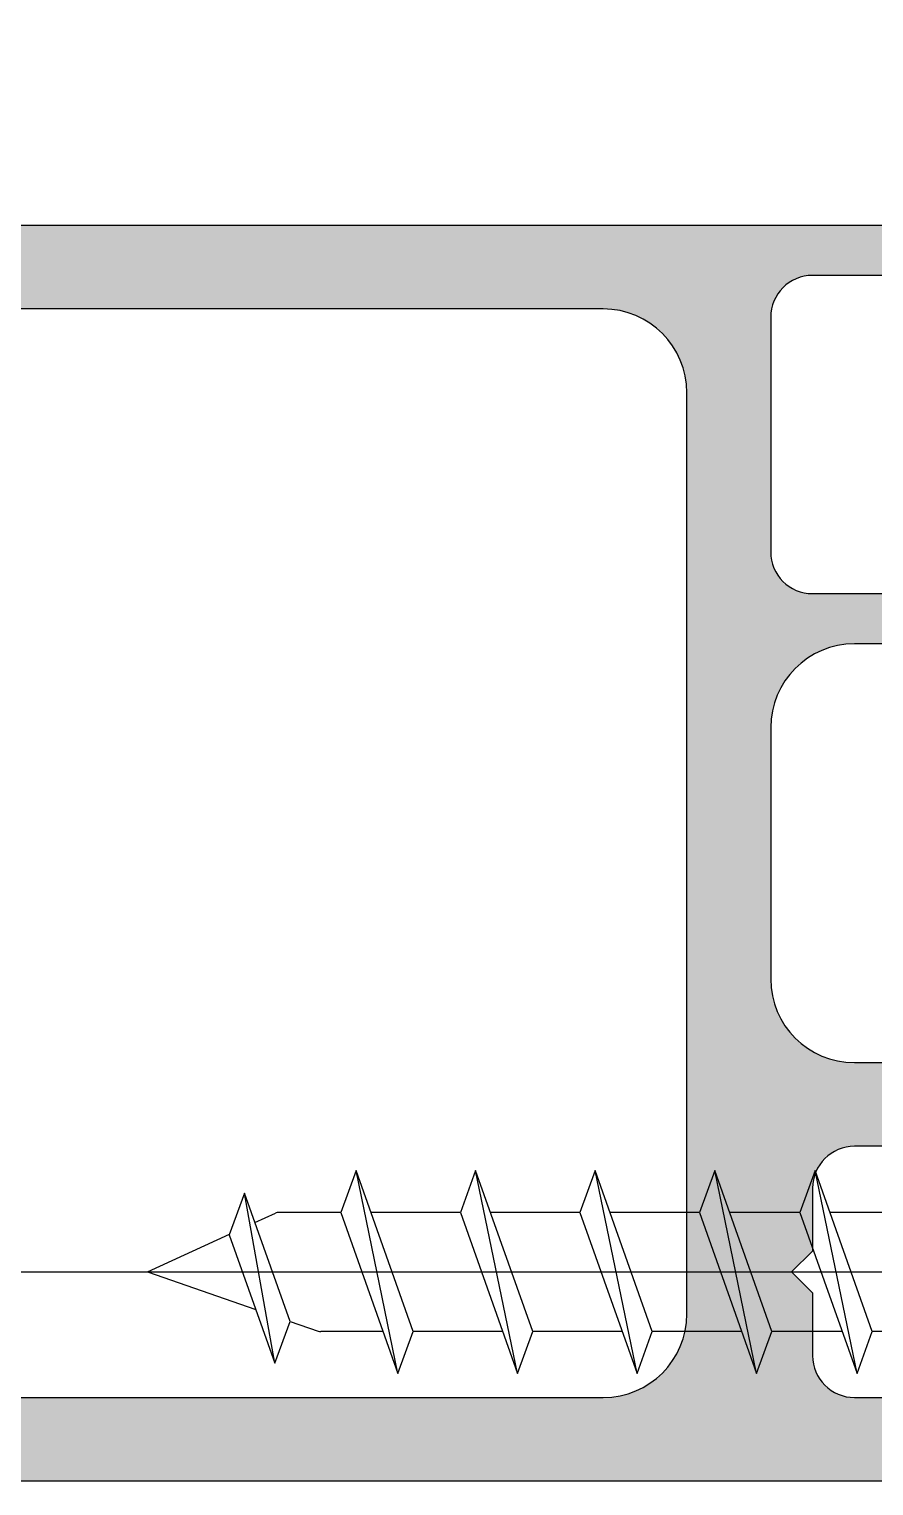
# Model space of a CAD drawing. Header units: millimetres. Extents: x 809 to 8159, y 33 to 4533.
# Drawn here: x 4978.685 to 4980.702, y 3469.058 to 3472.537 of the extents above; entities that cross this region are included whole.
import ezdxf

# ---------------------------------------------------------------- set-up
doc = ezdxf.new("R2010")
doc.units = ezdxf.units.MM
doc.linetypes.add('DASHDOT', pattern=[25.399999999999995, 12.7, -6.349999999999998, 0, -6.349999999999998])
for name, color, linetype in [('11', 11, 'Continuous'), ('EKSEN', 11, 'Continuous'), ('GORUNUS-TARAMA', 11, 'Continuous')]:
    doc.layers.add(name, color=color, linetype=linetype)

# ---------------------------------------------------------------- blocks, each defined once
blk = doc.blocks.new('ajsdfxcvzx')
h = blk.add_hatch(color=256)
edge = h.paths.add_edge_path(flags=16)
edge.add_arc((36933.01109530686, -5118.005572937525), 1.400000000000043, 180.000000000002, 225, ccw=False)
edge.add_line((36931.61109530686, -5118.005572937525), (36931.61109530686, -5117.105572937524))
edge.add_line((36931.61109530686, -5117.105572937531), (36931.41109530686, -5117.105572937531))
edge.add_arc((36931.41109530686, -5117.005572937525), 0.1, 90, 270, ccw=False)
edge.add_line((36931.41109530686, -5116.905572937527), (36931.61109530686, -5116.905572937527))
edge.add_line((36931.61109530686, -5116.905572937527), (36931.61109530686, -5115.005572937525))
edge.add_arc((36931.41109530686, -5115.005572937525), 0.2, 360, 450)
edge.add_line((36931.41109530686, -5114.805572937528), (36930.81109530686, -5114.805572937528))
edge.add_line((36930.81109530686, -5114.805572937528), (36929.81109530686, -5114.805572937528))
edge.add_line((36929.81109530686, -5114.805572937528), (36929.21109530686, -5114.805572937528))
edge.add_arc((36929.21109530686, -5115.005572937525), 0.2, 450, 540)
edge.add_line((36929.01109530686, -5115.005572937525), (36929.01109530686, -5116.705572937522))
edge.add_arc((36928.61109530686, -5116.705572937522), 0.4, 270, 360.00000000000165, ccw=False)
edge.add_line((36928.61109530686, -5117.105572937531), (36927.01109530686, -5117.105572937531))
edge.add_line((36927.01109530686, -5117.105572937531), (36927.01109530686, -5124.005572937533))
edge.add_line((36927.01109530686, -5124.005572937525), (36933.91109530686, -5124.005572937525))
edge.add_line((36933.91109530686, -5124.005572937525), (36933.91109530686, -5122.405572937527))
edge.add_arc((36934.31109530686, -5122.405572937527), 0.4, 90, 180.0000000000016, ccw=False)
edge.add_line((36934.31109530686, -5122.005572937525), (36936.01109530686, -5122.005572937525))
edge.add_arc((36936.01109530686, -5121.805572937528), 0.2, 270, 360)
edge.add_line((36936.21109530686, -5121.805572937528), (36936.21109530686, -5121.20557293753))
edge.add_line((36936.21109530686, -5121.205572937522), (36936.21109530686, -5120.205572937522))
edge.add_line((36936.21109530686, -5120.205572937522), (36936.21109530686, -5119.605572937524))
edge.add_arc((36936.01109530686, -5119.605572937531), 0.2, 360, 450)
edge.add_line((36936.01109530686, -5119.405572937527), (36934.11109530686, -5119.405572937527))
edge.add_line((36934.11109530686, -5119.405572937527), (36934.11109530686, -5119.605572937531))
edge.add_arc((36934.01109530686, -5119.605572937531), 0.1, 180, 360, ccw=False)
edge.add_line((36933.91109530686, -5119.605572937531), (36933.91109530686, -5119.405572937534))
edge.add_line((36933.91109530686, -5119.405572937527), (36933.01109530686, -5119.405572937527))
edge.add_arc((36933.01109530686, -5118.005572937525), 1.400000000000028, 224.9999999999995, 269.9999999999982, ccw=False)
edge = h.paths.add_edge_path()
edge.add_line((36929.81109530686, -5113.505572937525), (36929.81109530686, -5114.405572937527))
edge.add_arc((36930.01109530686, -5114.405572937527), 0.2, 180.0000000000016, 270)
edge.add_line((36930.01109530686, -5114.605572937531), (36930.61109530686, -5114.605572937531))
edge.add_arc((36930.61109530686, -5114.405572937527), 0.2, 270, 360)
edge.add_line((36930.81109530686, -5114.405572937527), (36930.81109530686, -5114.005572937525))
edge.add_line((36930.81109530686, -5114.005572937525), (36931.01109530686, -5114.005572937525))
edge.add_arc((36931.01109530686, -5114.055572937528), 0.05, 360, 450, ccw=False)
edge.add_line((36931.06109530686, -5114.055572937528), (36931.06109530686, -5114.125572937528))
edge.add_line((36931.06109530686, -5114.125572937528), (36930.93109530686, -5114.125572937528))
edge.add_line((36930.93109530686, -5114.125572937528), (36930.93109530686, -5114.505572937525))
edge.add_arc((36931.03109530686, -5114.505572937525), 0.1, 180.0000000000033, 270)
edge.add_line((36931.03109530686, -5114.605572937531), (36931.59109530686, -5114.605572937531))
edge.add_arc((36931.59109530686, -5114.505572937525), 0.1, 270, 360)
edge.add_line((36931.69109530686, -5114.505572937525), (36931.69109530686, -5114.125572937521))
edge.add_line((36931.69109530686, -5114.125572937528), (36931.56109530686, -5114.125572937528))
edge.add_line((36931.56109530686, -5114.125572937528), (36931.56109530686, -5114.055572937528))
edge.add_arc((36931.61109530686, -5114.055572937528), 0.05, 450, 539.9999999999088, ccw=False)
edge.add_line((36931.61109530686, -5114.005572937525), (36931.81109530685, -5114.005572937525))
edge.add_line((36931.81109530686, -5114.005572937525), (36931.81109530686, -5118.005572937525))
edge.add_arc((36933.01109530686, -5118.005572937525), 1.200000000000091, 180.0000000000016, 225.0000000000011)
edge.add_arc((36933.01109530686, -5118.005572937525), 1.199999999999945, 225.000000000003, 270.0000000000021)
edge.add_line((36933.01109530686, -5119.205572937522), (36937.01109530686, -5119.205572937522))
edge.add_line((36937.01109530686, -5119.205572937522), (36937.01109530686, -5119.40557293752))
edge.add_arc((36936.96109530686, -5119.405572937527), 0.05, 270.0000000001043, 360.000000000013, ccw=False)
edge.add_line((36936.96109530686, -5119.455572937522), (36936.89109530686, -5119.455572937522))
edge.add_line((36936.89109530686, -5119.455572937522), (36936.89109530686, -5119.325572937518))
edge.add_line((36936.89109530686, -5119.325572937532), (36936.51109530686, -5119.325572937532))
edge.add_arc((36936.51109530686, -5119.425572937524), 0.1, 450, 540)
edge.add_line((36936.41109530686, -5119.425572937524), (36936.41109530686, -5119.985572937521))
edge.add_arc((36936.51109530686, -5119.985572937529), 0.1000000000000454, 539.9999999999771, 629.999999999974)
edge.add_line((36936.51109530686, -5120.085572937527), (36936.89109530686, -5120.085572937527))
edge.add_line((36936.89109530686, -5120.085572937527), (36936.89109530686, -5119.955572937522))
edge.add_line((36936.89109530686, -5119.955572937522), (36936.96109530685, -5119.955572937522))
edge.add_arc((36936.96109530686, -5120.005572937525), 0.05, 360, 450, ccw=False)
edge.add_line((36937.01109530686, -5120.005572937525), (36937.01109530686, -5120.205572937522))
edge.add_line((36937.01109530686, -5120.205572937522), (36936.61109530686, -5120.205572937522))
edge.add_arc((36936.61109530686, -5120.405572937527), 0.2, 450, 540)
edge.add_line((36936.41109530686, -5120.405572937527), (36936.41109530686, -5121.005572937525))
edge.add_arc((36936.61109530686, -5121.005572937525), 0.2, 180.0000000000016, 270)
edge.add_line((36936.61109530686, -5121.205572937522), (36937.51109530686, -5121.205572937522))
edge.add_line((36937.51109530686, -5121.205572937522), (36937.51109530686, -5121.345572937522))
edge.add_arc((36937.45109530686, -5121.345572937529), 0.06000000000003639, 270, 360, ccw=False)
edge.add_line((36937.45109530686, -5121.405572937527), (36937.45109530686, -5121.475572937527))
edge.add_arc((36937.42109530686, -5121.475572937527), 0.02999999999992724, 270, 359.99999999998914, ccw=False)
edge.add_line((36937.42109530686, -5121.505572937525), (36937.38109530686, -5121.505572937525))
edge.add_arc((36937.38109530686, -5121.475572937527), 0.02999999999994998, 180.0000000000434, 270.00000000008686, ccw=False)
edge.add_line((36937.35109530686, -5121.475572937527), (36937.35109530686, -5121.405572937527))
edge.add_line((36937.35109530686, -5121.405572937527), (36936.61109530686, -5121.405572937527))
edge.add_arc((36936.61109530686, -5121.505572937525), 0.1, 450, 540)
edge.add_line((36936.51109530686, -5121.505572937525), (36936.51109530686, -5121.655572937527))
edge.add_line((36936.51109530686, -5121.655572937527), (36936.46109530685, -5121.705572937522))
edge.add_line((36936.46109530686, -5121.705572937522), (36936.51109530687, -5121.755572937525))
edge.add_line((36936.51109530686, -5121.755572937525), (36936.51109530686, -5121.905572937527))
edge.add_arc((36936.61109530686, -5121.905572937527), 0.1, 180, 270)
edge.add_line((36936.61109530686, -5122.005572937525), (36937.35109530685, -5122.005572937525))
edge.add_line((36937.35109530686, -5122.005572937525), (36937.35109530686, -5121.935572937526))
edge.add_arc((36937.38109530686, -5121.935572937533), 0.02999999999997271, 449.99999999991314, 539.9999999999566, ccw=False)
edge.add_line((36937.38109530686, -5121.905572937527), (36937.42109530686, -5121.905572937527))
edge.add_arc((36937.42109530686, -5121.935572937533), 0.02999999999993292, 360.00000000001086, 450, ccw=False)
edge.add_line((36937.45109530686, -5121.935572937533), (36937.45109530686, -5122.005572937533))
edge.add_arc((36937.45109530686, -5122.065572937523), 0.06000000000003639, 360, 450, ccw=False)
edge.add_line((36937.51109530686, -5122.065572937523), (36937.51109530686, -5122.205572937522))
edge.add_line((36937.51109530686, -5122.205572937522), (36934.31109530686, -5122.205572937522))
edge.add_arc((36934.31109530686, -5122.405572937527), 0.2, 450, 540)
edge.add_line((36934.11109530686, -5122.405572937527), (36934.11109530686, -5122.675572937524))
edge.add_line((36934.11109530686, -5122.675572937524), (36934.08109530686, -5122.705572937522))
edge.add_line((36934.08109530686, -5122.705572937522), (36934.11109530686, -5122.735572937521))
edge.add_line((36934.11109530686, -5122.735572937529), (36934.11109530686, -5123.20557293753))
edge.add_line((36934.11109530686, -5123.205572937522), (36934.11109530686, -5123.355572937524))
edge.add_arc((36934.16109530686, -5123.355572937531), 0.05, 180, 270)
edge.add_line((36934.16109530686, -5123.405572937527), (36934.25825259439, -5123.405572937527))
edge.add_arc((36934.25825259439, -5123.355572937531), 0.04999999999992042, 270.0000000000521, 315.0000000000276)
edge.add_line((36934.29360793345, -5123.390928276591), (36934.30645064592, -5123.378085564118))
edge.add_arc((36934.27109530686, -5123.342730225058), 0.05000000000000041, 315.0000000000092, 360.000000000013)
edge.add_line((36934.32109530686, -5123.342730225058), (36934.32109530686, -5123.255572937533))
edge.add_arc((36934.37109530686, -5123.255572937525), 0.05, 90, 180, ccw=False)
edge.add_line((36934.37109530686, -5123.205572937522), (36934.81109530686, -5123.205572937522))
edge.add_line((36934.81109530686, -5123.205572937522), (36934.81109530686, -5123.40557293752))
edge.add_arc((36934.76109530686, -5123.405572937527), 0.05, 270, 360, ccw=False)
edge.add_line((36934.76109530686, -5123.455572937522), (36934.69109530686, -5123.455572937522))
edge.add_line((36934.69109530686, -5123.455572937522), (36934.69109530686, -5123.365572937526))
edge.add_line((36934.69109530686, -5123.365572937526), (36934.55180598498, -5123.365572937526))
edge.add_arc((36934.55180598498, -5123.415572937529), 0.05, 450, 494.9999999999999)
edge.add_line((36934.51645064592, -5123.380217598469), (36934.3457399678, -5123.550928276587))
edge.add_arc((36934.31038462874, -5123.515572937527), 0.05000000000000443, 270, 315.0000000000046, ccw=False)
edge.add_line((36934.31038462874, -5123.565572937523), (36934.21109530686, -5123.565572937523))
edge.add_arc((36934.21109530686, -5123.665572937529), 0.1, 450, 540)
edge.add_line((36934.11109530686, -5123.665572937529), (36934.11109530686, -5123.945572937528))
edge.add_arc((36934.21109530686, -5123.945572937528), 0.1, 180, 270)
edge.add_line((36934.21109530686, -5124.045572937526), (36934.69109530687, -5124.045572937526))
edge.add_line((36934.69109530686, -5124.045572937526), (36934.69109530686, -5123.955572937522))
edge.add_line((36934.69109530686, -5123.955572937522), (36934.76109530686, -5123.955572937522))
edge.add_arc((36934.76109530686, -5124.005572937525), 0.05, 360, 450, ccw=False)
edge.add_line((36934.81109530686, -5124.005572937525), (36934.81109530686, -5124.205572937522))
edge.add_line((36934.81109530686, -5124.205572937522), (36926.81109530686, -5124.205572937522))
edge.add_line((36926.81109530686, -5124.205572937522), (36926.81109530686, -5116.205572937522))
edge.add_line((36926.81109530686, -5116.205572937522), (36927.01109530686, -5116.205572937522))
edge.add_arc((36927.01109530686, -5116.255572937525), 0.05, 360, 450, ccw=False)
edge.add_line((36927.06109530686, -5116.255572937525), (36927.06109530686, -5116.325572937525))
edge.add_line((36927.06109530686, -5116.325572937532), (36926.97109530686, -5116.325572937532))
edge.add_line((36926.97109530686, -5116.325572937532), (36926.97109530686, -5116.805572937528))
edge.add_arc((36927.07109530686, -5116.805572937528), 0.1, 180, 270)
edge.add_line((36927.07109530686, -5116.905572937527), (36927.35109530686, -5116.905572937527))
edge.add_arc((36927.35109530686, -5116.805572937528), 0.1, 270, 360)
edge.add_line((36927.45109530686, -5116.805572937528), (36927.45109530686, -5116.706283615649))
edge.add_arc((36927.50109530686, -5116.706283615649), 0.05, 494.9999999999309, 539.9999999999544, ccw=False)
edge.add_line((36927.4657399678, -5116.67092827659), (36927.63645064591, -5116.500217598472))
edge.add_arc((36927.60109530686, -5116.464862259405), 0.05000000000000041, 315.0000000000092, 360.000000000013)
edge.add_line((36927.65109530686, -5116.464862259405), (36927.65109530686, -5116.325572937525))
edge.add_line((36927.65109530686, -5116.325572937532), (36927.56109530685, -5116.325572937532))
edge.add_line((36927.56109530686, -5116.325572937532), (36927.56109530686, -5116.255572937533))
edge.add_arc((36927.61109530686, -5116.255572937525), 0.05, 90, 180, ccw=False)
edge.add_line((36927.61109530686, -5116.205572937522), (36927.81109530685, -5116.205572937522))
edge.add_line((36927.81109530686, -5116.205572937522), (36927.81109530686, -5116.645572937525))
edge.add_arc((36927.76109530686, -5116.645572937525), 0.05, 270, 360, ccw=False)
edge.add_line((36927.76109530686, -5116.695572937528), (36927.67393801933, -5116.695572937528))
edge.add_arc((36927.67393801933, -5116.745572937531), 0.04999999999998864, 450, 495.0000000000092)
edge.add_line((36927.63858268027, -5116.710217598471), (36927.6257399678, -5116.723060310944))
edge.add_arc((36927.66109530686, -5116.758415650003), 0.04999999999995219, 494.9999999999171, 539.9999999998827)
edge.add_line((36927.61109530686, -5116.758415650003), (36927.61109530686, -5116.855572937531))
edge.add_arc((36927.66109530686, -5116.855572937531), 0.05, 180, 270)
edge.add_line((36927.66109530686, -5116.905572937527), (36927.81109530686, -5116.905572937527))
edge.add_line((36927.81109530686, -5116.905572937527), (36928.28109530686, -5116.905572937527))
edge.add_line((36928.28109530686, -5116.905572937527), (36928.31109530686, -5116.935572937526))
edge.add_line((36928.31109530686, -5116.935572937533), (36928.34109530686, -5116.905572937534))
edge.add_line((36928.34109530686, -5116.905572937527), (36928.61109530686, -5116.905572937527))
edge.add_arc((36928.61109530686, -5116.705572937522), 0.2, 270, 360)
edge.add_line((36928.81109530686, -5116.705572937522), (36928.81109530686, -5113.505572937525))
edge.add_line((36928.81109530686, -5113.505572937525), (36928.95109530686, -5113.505572937525))
edge.add_arc((36928.95109530686, -5113.565572937523), 0.06000000000003639, 360, 450, ccw=False)
edge.add_line((36929.01109530686, -5113.565572937523), (36929.08109530686, -5113.565572937523))
edge.add_arc((36929.08109530686, -5113.595572937529), 0.02999999999992724, 360, 450, ccw=False)
edge.add_line((36929.11109530686, -5113.595572937529), (36929.11109530686, -5113.63557293753))
edge.add_arc((36929.08109530686, -5113.63557293753), 0.02999999999997271, 270.00000000008686, 360.0000000001303, ccw=False)
edge.add_line((36929.08109530686, -5113.665572937529), (36929.01109530686, -5113.665572937529))
edge.add_line((36929.01109530686, -5113.665572937529), (36929.01109530686, -5114.405572937534))
edge.add_arc((36929.11109530686, -5114.405572937527), 0.1, 180, 270)
edge.add_line((36929.11109530686, -5114.505572937525), (36929.26109530686, -5114.505572937525))
edge.add_line((36929.26109530686, -5114.505572937525), (36929.31109530686, -5114.555572937528))
edge.add_line((36929.31109530686, -5114.555572937528), (36929.36109530686, -5114.505572937525))
edge.add_line((36929.36109530686, -5114.505572937525), (36929.51109530686, -5114.505572937525))
edge.add_arc((36929.51109530686, -5114.405572937527), 0.1, 270, 360)
edge.add_line((36929.61109530686, -5114.405572937527), (36929.61109530686, -5113.665572937529))
edge.add_line((36929.61109530686, -5113.665572937529), (36929.54109530686, -5113.665572937529))
edge.add_arc((36929.54109530686, -5113.63557293753), 0.02999999999994998, 179.9999999998697, 269.9999999999132, ccw=False)
edge.add_line((36929.51109530686, -5113.63557293753), (36929.51109530686, -5113.595572937529))
edge.add_arc((36929.54109530686, -5113.595572937529), 0.02999999999992724, 90, 180, ccw=False)
edge.add_line((36929.54109530686, -5113.565572937523), (36929.61109530686, -5113.565572937523))
edge.add_arc((36929.67109530686, -5113.565572937523), 0.06000000000003639, 90, 180, ccw=False)
edge.add_line((36929.67109530686, -5113.505572937525), (36929.81109530686, -5113.505572937525))
blk.add_lwpolyline([(36933.01109530686, -5119.205572937522), (36937.01109530686, -5119.205572937522)])
for points in [[(36936.89109530686, -5119.325572937532), (36936.51109530686, -5119.325572937532, 0.4142135623730951), (36936.41109530686, -5119.425572937524), (36936.41109530686, -5119.985572937529, 0.4142135623730618), (36936.51109530686, -5120.085572937527), (36936.89109530686, -5120.085572937527)], [(36937.01109530686, -5120.205572937522), (36936.61109530686, -5120.205572937522, 0.4142135623730951), (36936.41109530686, -5120.405572937527), (36936.41109530686, -5121.005572937525, 0.4142135623730784), (36936.61109530686, -5121.205572937522), (36937.51109530686, -5121.205572937522)], [(36937.35109530686, -5121.405572937527), (36936.61109530686, -5121.405572937527, 0.4142135623730951), (36936.51109530686, -5121.505572937525), (36936.51109530686, -5121.655572937527), (36936.46109530686, -5121.705572937522), (36936.51109530686, -5121.755572937525), (36936.51109530686, -5121.905572937527, 0.4142135623730951), (36936.61109530686, -5122.005572937525), (36937.35109530686, -5122.005572937525)], [(36937.51109530686, -5122.205572937522), (36934.31109530686, -5122.205572937522, 0.4142135623730951)], [(36933.91109530686, -5122.405572937527, -0.4142135623731117), (36934.31109530686, -5122.005572937525), (36936.01109530686, -5122.005572937525, 0.4142135623730951), (36936.21109530686, -5121.805572937528), (36936.21109530686, -5121.205572937522), (36936.21109530686, -5120.205572937522), (36936.21109530686, -5119.605572937531, 0.4142135623730951), (36936.01109530686, -5119.405572937527), (36934.11109530686, -5119.405572937527), (36934.11109530686, -5119.605572937531, -0.9999999999999996), (36933.91109530686, -5119.605572937531), (36933.91109530686, -5119.405572937527), (36933.01109530686, -5119.405572937527, -0.198912367379652), (36932.0211458132, -5118.995522431194, -0.198912367379652), (36931.61109530686, -5118.005572937525), (36931.61109530686, -5117.105572937531), (36931.41109530686, -5117.105572937531, -0.9999999999999998), (36931.41109530686, -5116.905572937527), (36931.61109530686, -5116.905572937527), (36931.61109530686, -5115.005572937525, 0.4142135623730951), (36931.41109530686, -5114.805572937528), (36930.81109530686, -5114.805572937528), (36929.81109530686, -5114.805572937528)]]:
    blk.add_lwpolyline(points, format="xyb")
at = {"layer": '11'}
for p, q in [((36935.42132533624, -5121.463248477748), (36935.38492579417, -5121.563255397656)), ((36935.52133225615, -5121.947897397311), (36935.42132533624, -5121.463248477748)), ((36935.55773179822, -5121.847890477404), (36935.42132533624, -5121.463248477748)), ((36935.70673463289, -5121.463248477748), (36935.67033509082, -5121.563255397656)), ((36935.84314109487, -5121.847890477404), (36935.70673463289, -5121.463248477748)), ((36935.8067415528, -5121.947897397311), (36935.70673463289, -5121.463248477748)), ((36935.99214392954, -5121.463248477748), (36935.95574438747, -5121.563255397656)), ((36936.12855039151, -5121.847890477404), (36935.99214392954, -5121.463248477748)), ((36936.09215084945, -5121.947897397311), (36935.99214392954, -5121.463248477748)), ((36936.27755322619, -5121.463248477748), (36936.24115368412, -5121.563255397656)), ((36936.37756014609, -5121.947897397311), (36936.27755322619, -5121.463248477748)), ((36936.41395968817, -5121.847890477404), (36936.27755322619, -5121.463248477748)), ((36936.51723917692, -5121.463248477748), (36936.48083963485, -5121.563255397656)), ((36936.65364563889, -5121.847890477404), (36936.51723917692, -5121.463248477748)), ((36936.61724609682, -5121.947897397311), (36936.51723917692, -5121.463248477748)), ((36935.15505381192, -5121.517213597226), (36935.11865426986, -5121.617220517141)), ((36935.22730707246, -5121.923602125849), (36935.15505381192, -5121.517213597226)), ((36935.26370661453, -5121.823595205942), (36935.15505381192, -5121.517213597226)), ((36935.17999760676, -5121.587550669117), (36935.22890540832, -5121.565081571209)), ((36935.38492579417, -5121.563255397656), (36935.23725478149, -5121.563255397656)), ((36935.38492579417, -5121.563255397656), (36935.52133225615, -5121.947897397311)), ((36935.38492579417, -5121.563255397656), (36935.52133225615, -5121.947897397311)), ((36935.67033509082, -5121.563255397656), (36935.45679101635, -5121.563255397656)), ((36935.67033509082, -5121.563255397656), (36935.8067415528, -5121.947897397311)), ((36935.67033509082, -5121.563255397656), (36935.8067415528, -5121.947897397311)), ((36935.95574438747, -5121.563255397656), (36935.74220031301, -5121.563255397656)), ((36935.95574438747, -5121.563255397656), (36936.09215084945, -5121.947897397311)), ((36935.95574438747, -5121.563255397656), (36936.09215084945, -5121.947897397311)), ((36936.24115368412, -5121.563255397656), (36936.02760960965, -5121.563255397656)), ((36936.24115368412, -5121.563255397656), (36936.37756014609, -5121.947897397311)), ((36936.24115368412, -5121.563255397656), (36936.37756014609, -5121.947897397311)), ((36936.48083963485, -5121.563255397656), (36936.3130189063, -5121.563255397656)), ((36936.48083963485, -5121.563255397656), (36936.61724609682, -5121.947897397311)), ((36936.48083963485, -5121.563255397656), (36936.61724609682, -5121.947897397311)), ((36936.72052558557, -5121.563255397656), (36936.55270485703, -5121.563255397656)), ((36934.92310212709, -5121.705572937522), (36935.11930444866, -5121.615434165566)), ((36935.11865426986, -5121.617220517141), (36935.22730707246, -5121.923602125849)), ((36934.92310212709, -5121.705572937522), (36935.18177316343, -5121.795204588338)), ((36935.22730707246, -5121.923602125849), (36935.26370661453, -5121.823595205942)), ((36935.26370661453, -5121.823595205942), (36935.3306398577, -5121.846788127596)), ((36935.48586657603, -5121.847890477404), (36935.3371880496, -5121.847890477404)), ((36935.52133225615, -5121.947897397311), (36935.55773179822, -5121.847890477404)), ((36935.77127587268, -5121.847890477404), (36935.55773179822, -5121.847890477404)), ((36935.8067415528, -5121.947897397311), (36935.84314109487, -5121.847890477404)), ((36936.05668516933, -5121.847890477404), (36935.84314109487, -5121.847890477404)), ((36936.09215084945, -5121.947897397311), (36936.12855039151, -5121.847890477404)), ((36936.34209446598, -5121.847890477404), (36936.12855039151, -5121.847890477404)), ((36936.37756014609, -5121.947897397311), (36936.41395968817, -5121.847890477404)), ((36936.58178041671, -5121.847890477404), (36936.41395968817, -5121.847890477404)), ((36936.61724609682, -5121.947897397311), (36936.65364563889, -5121.847890477404)), ((36936.82146636744, -5121.847890477404), (36936.65364563889, -5121.847890477404))]:
    blk.add_line(p, q, dxfattribs=at)
for centre, start, end in [((36935.23725478149, -5121.58325539766), 90, 114.6748761340672), ((36935.3371880496, -5121.8278904774), 250.8883763635813, 270)]:
    blk.add_arc(centre, 0.02, start, end, dxfattribs=at)
at = {"layer": 'EKSEN', "linetype": 'DASHDOT', "ltscale": 10}
blk.add_line((36926.32244920408, -5121.705572937522), (36940.75212944962, -5121.705572937522), dxfattribs=at)

msp = doc.modelspace()

# ---------------------------------------------------------------- block references
at = {"layer": 'GORUNUS-TARAMA'}
msp.add_blockref('ajsdfxcvzx', (-31955.95567726321, 8591.274052643628), dxfattribs=at)

doc.saveas('drawing.dxf')
